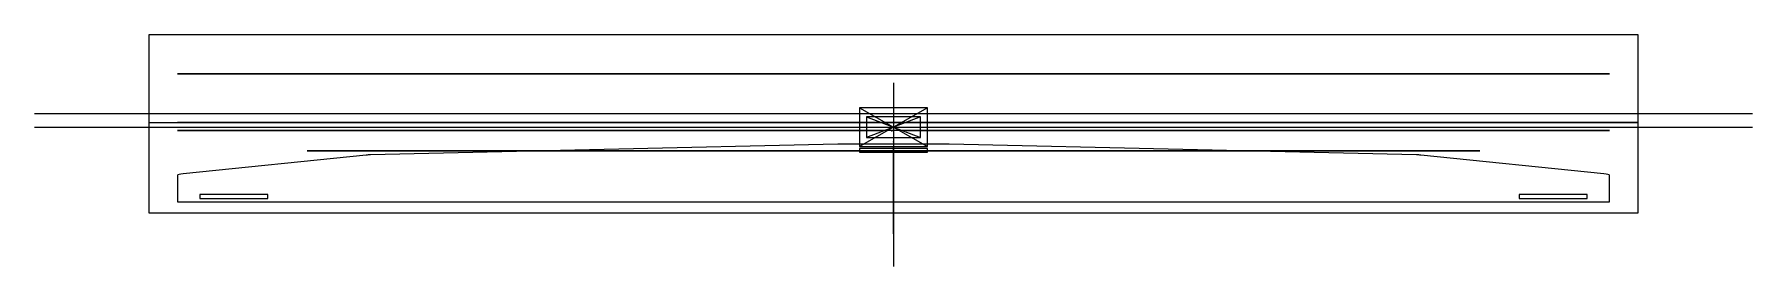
# Model space of a CAD drawing. Header units: millimetres. Extents: x -152 to 152, y -25 to 16.
import ezdxf

# ---------------------------------------------------------------- set-up
doc = ezdxf.new("R2010")
doc.units = ezdxf.units.MM
doc.header["$MEASUREMENT"] = 0
for name, color, linetype in [('carot42 v2#1_bottom_rubber', 7, 'Continuous'), ('carot42 v2#1_gasket', 7, 'Continuous'), ('carot42 v2#1_kicad_edge', 7, 'Continuous'), ('carot42 v2#1_pcb_bottom_case', 7, 'Continuous'), ('carot42 v2#1_screw_bottom', 7, 'Continuous'), ('carot42 v2#1_screw_pcb', 7, 'Continuous'), ('carot42 v2#1_screw_top', 7, 'Continuous'), ('carot42 v2#1_Sketch31', 7, 'Continuous'), ('carot42 v2#1_top_case', 7, 'Continuous'), ('carot42 v2#1_usb', 7, 'Continuous')]:
    doc.layers.add(name, color=color, linetype=linetype)

msp = doc.modelspace()

# ---------------------------------------------------------------- linework, layer by layer
at = {"layer": 'carot42 v2#1_bottom_rubber'}
for p, q in [((0, -2.84, 55), (0, -25.44, -73.2)), ((-93.1, -5.74, 38.57), (-125.39, -9.03, 19.91)), ((-9.84, -3.82, 49.45), (-92.35, -5.69, 38.82)), ((0, -3.81, 49.47), (-9.58, -3.81, 49.47)), ((6, -4.54, 45.36), (-6, -4.54, 45.36)), ((-6, -4.54, 45.36), (-6, -5.23, 41.42)), ((-6, -5.23, 41.42), (6, -5.23, 41.42)), ((9.58, -3.81, 49.47), (0, -3.81, 49.47)), ((0, -19.66, -40.41), (0, -4.3, 46.72)), ((6, -5.23, 41.42), (6, -4.54, 45.36)), ((92.35, -5.69, 38.82), (9.84, -3.82, 49.45)), ((125.39, -9.03, 19.91), (93.1, -5.74, 38.57)), ((-126.39, -9.33, 18.18), (-126.39, -14, -8.29)), ((126.39, -14, -8.29), (126.39, -9.33, 18.18)), ((-126.39, -14, -8.29), (126.39, -14, -8.29)), ((-110.43, -12.68, -0.81), (-122.43, -12.68, -0.81)), ((-122.43, -12.68, -0.81), (-122.43, -13.38, -4.75)), ((-122.43, -13.38, -4.75), (-110.43, -13.38, -4.75)), ((-110.43, -13.38, -4.75), (-110.43, -12.68, -0.81)), ((122.43, -12.68, -0.81), (110.43, -12.68, -0.81)), ((110.43, -12.68, -0.81), (110.43, -13.38, -4.75)), ((110.43, -13.38, -4.75), (122.43, -13.38, -4.75)), ((122.43, -13.38, -4.75), (122.43, -12.68, -0.81))]:
    msp.add_line(p, q, dxfattribs=at)
at = {"layer": 'carot42 v2#1_bottom_rubber', "extrusion": (0, -0.984808, 0.173648)}
for centre, start_param, end_param in [((-92.1, -6.04, 36.84), 0.130106, 0.530521), ((-9.58, -4.17, 47.47), 0, 0.130106), ((9.58, -4.17, 47.47), 6.153079, 6.283185), ((92.1, -6.04, 36.84), 5.752664, 6.153079), ((-124.39, -9.33, 18.18), 0.530521, 1.570796), ((124.39, -9.33, 18.18), 4.712389, 5.752664)]:
    msp.add_ellipse(centre, major_axis=(0, 0.35, 2), ratio=0.984808, start_param=start_param, end_param=end_param, dxfattribs=at)
at = {"layer": 'carot42 v2#1_bottom_rubber'}
msp.add_point((0, -12.16, 2.14), dxfattribs=at)
at = {"layer": 'carot42 v2#1_gasket'}
for p, q in [((-126.39, 0, 19.33), (-92.75, 0, 38.77)), ((-126.39, 0, -44.82), (-126.39, 0, 19.33)), ((-126.39, 0, -44.82), (-126.39, 0, -41.82)), ((-90.36, 0, 19.33), (-126.39, 0, 19.33)), ((-85.44, 0, -41.82), (-126.39, 0, -41.82)), ((-85.23, 0, -44.82), (-126.39, 0, -44.82)), ((-85.23, 0, -44.82), (-126.39, 0, -44.82)), ((-126.39, 0, -41.82), (-126.39, 0, 19.33)), ((-112.36, 0, 19.33), (-90.36, 0, 19.33)), ((-112.36, 0, 22.33), (-90.36, 0, 22.33)), ((-112.36, 0, 25.33), (-112.36, 0, 19.33)), ((-90.36, 0, 25.33), (-112.36, 0, 25.33)), ((-101.36, 0, 22.33), (-107.86, 0, 22.33)), ((-103.5, 0, -28.2), (-103.5, 0, 13.8)), ((-17.5, 0, -28.2), (-103.5, 0, -28.2)), ((-103.5, 0, 13.8), (-17.5, 0, 13.8)), ((-101.36, 0, 22.33), (-94.86, 0, 22.33)), ((-101.36, 0, 19.33), (-101.36, 0, 25.33)), ((-92.75, 0, 38.77), (-9.71, 0, 49.47)), ((-92.64, 0, -41.82), (-92.64, 0, -38.29)), ((-92.44, 0, -41.82), (-92.44, 0, -37.86)), ((-91.24, 0, -41.82), (-91.24, 0, -37.81)), ((-70.69, 0, 38.25), (-90.36, 0, 36.77)), ((-90.36, 0, 19.33), (-90.36, 0, 36.77)), ((-90.36, 0, 19.33), (-90.36, 0, 25.33)), ((-88.94, 0, -41.82), (-88.94, 0, -43.42)), ((-86.64, 0, -41.82), (-86.64, 0, -37.87)), ((-85.07, 0, -41.77), (-85.62, 0, -37.89)), ((-85.44, 0, -41.82), (-85.44, 0, -38.62)), ((-10, 0, -31.1), (-85.44, 0, -41.82)), ((85.23, 0, -44.82), (-85.23, 0, -44.82)), ((-70.69, 0, 38.25), (-9.37, 0, 46.97)), ((-48.61, 0, -36.59), (-68.41, 0, -39.4)), ((-68.41, 0, -39.4), (-67.57, 0, -45.34)), ((-67.57, 0, -45.34), (-47.77, 0, -42.53)), ((-48.61, 0, -36.59), (-10, 0, -31.1)), ((-47.53, 0, -44.21), (-48.61, 0, -36.59)), ((-47.77, 0, -42.53), (-48.61, 0, -36.59)), ((-48.61, 0, -36.59), (-8.91, 0, -38.72)), ((-8.91, 0, -38.72), (-47.53, 0, -44.21)), ((-47.53, 0, -44.21), (-10, 0, -31.1)), ((-28.76, 0, -37.65), (-42.13, 0, -39.55)), ((-41.59, 0, -36.25), (-41.68, 0, -35.6)), ((-15.94, 0, -39.06), (-41.59, 0, -36.25)), ((-16.84, 0, -32.73), (-41.59, 0, -36.25)), ((-41.59, 0, -36.25), (-40.69, 0, -42.58)), ((-40.69, 0, -42.58), (-16.84, 0, -32.73)), ((-40.69, 0, -42.58), (-15.94, 0, -39.06)), ((-28.76, 0, -37.65), (-35.2, 0, -38.57)), ((-28.76, 0, -37.65), (-15.4, 0, -35.75)), ((-28.76, 0, -37.65), (-22.33, 0, -36.74)), ((-17.5, 0, 13.8), (-17.5, 0, -28.2)), ((-17.5, 0, -28.2), (17.5, 0, -28.2)), ((17.5, 0, 4.4), (-17.5, 0, 4.4)), ((-16.84, 0, -32.73), (-16.93, 0, -32.08)), ((-15.94, 0, -39.06), (-16.84, 0, -32.73)), ((0, 0, -30.6), (-10.03, 0, -30.6)), ((-10, 0, -31.1), (-8.91, 0, -38.72)), ((0, 0, -31.1), (-10, 0, -31.1)), ((-9.71, 0, 49.47), (0, 0, 49.47)), ((-9.37, 0, 46.97), (0, 0, 46.97)), ((-3.85, 0, -2.6), (3.85, 0, -2.6)), ((-3.85, 0, -2.6), (3.85, 0, 34.4)), ((3.85, 0, -2.6), (-3.85, 0, 34.4)), ((3.85, 0, 34.4), (-3.85, 0, 34.4)), ((-3.85, 0, 34.4), (-3.85, 0, -2.6)), ((-3.7, 0, 43.54), (-3.7, 0, 46.97)), ((-3.5, 0, 45.97), (-3.5, 0, 46.97)), ((-3.2, 0, 4.4), (3.2, 0, 4.4)), ((3.2, 0, 27.4), (-3.2, 0, 27.4)), ((-3.2, 0, 27.4), (-3.2, 0, 4.4)), ((3.2, 0, 4.4), (-3.2, 0, 27.4)), ((3.2, 0, 27.4), (-3.2, 0, 4.4)), ((-2.3, 0, 46.97), (-2.3, 0, 45.18)), ((0, 0, -43), (0, 0, 46.84)), ((9.37, 0, 46.97), (0, 0, 46.97)), ((0, 0, 55.38), (0, 0, -76.81)), ((0, 0, -31.1), (10, 0, -31.1)), ((0, 0, 46.97), (0, 0, 48.57)), ((0, 0, 49.47), (9.71, 0, 49.47)), ((0, 0, 15.9), (0, 0, 22.4)), ((0, 0, 15.9), (0, 0, 9.4)), ((0, 0, 15.9), (0, 0, 2.4)), ((0, 0, 15.9), (0, 0, 29.4)), ((2.3, 0, 46.97), (2.3, 0, 45.18)), ((3.2, 0, 4.4), (3.2, 0, 27.4)), ((3.5, 0, 45.97), (3.5, 0, 46.97)), ((3.7, 0, 43.68), (3.7, 0, 46.97)), ((3.85, 0, -2.6), (3.85, 0, 34.4)), ((10, 0, -31.1), (8.91, 0, -38.72)), ((8.91, 0, -38.72), (47.53, 0, -44.21)), ((8.91, 0, -38.72), (48.61, 0, -36.59)), ((70.69, 0, 38.25), (9.37, 0, 46.97)), ((9.71, 0, 49.47), (92.75, 0, 38.77)), ((48.61, 0, -36.59), (10, 0, -31.1)), ((10, 0, -31.1), (85.41, 0, -41.82)), ((10, 0, -31.1), (47.53, 0, -44.21)), ((28.76, 0, -37.65), (15.4, 0, -35.75)), ((15.94, 0, -39.06), (41.59, 0, -36.25)), ((15.94, 0, -39.06), (40.69, 0, -42.58)), ((16.84, 0, -32.73), (15.94, 0, -39.06)), ((41.59, 0, -36.25), (16.84, 0, -32.73)), ((40.69, 0, -42.58), (16.84, 0, -32.73)), ((16.84, 0, -32.73), (16.93, 0, -32.08)), ((17.5, 0, 13.8), (17.5, 0, -28.2)), ((17.5, 0, -28.2), (103.5, 0, -28.2)), ((103.5, 0, 13.8), (17.5, 0, 13.8)), ((28.76, 0, -37.65), (22.33, 0, -36.74)), ((28.76, 0, -37.65), (42.13, 0, -39.56)), ((28.76, 0, -37.65), (35.2, 0, -38.57)), ((40.69, 0, -42.58), (41.59, 0, -36.25)), ((41.59, 0, -36.25), (41.68, 0, -35.6)), ((47.53, 0, -44.21), (48.61, 0, -36.59)), ((47.77, 0, -42.53), (67.57, 0, -45.35)), ((48.61, 0, -36.59), (47.77, 0, -42.53)), ((68.41, 0, -39.41), (48.61, 0, -36.59)), ((67.57, 0, -45.35), (68.41, 0, -39.41)), ((90.36, 0, 36.77), (70.69, 0, 38.25)), ((85.04, 0, -41.77), (85.5, 0, -38.54)), ((126.39, 0, -44.82), (85.23, 0, -44.82)), ((85.41, 0, -41.82), (126.46, 0, -41.82)), ((85.41, 0, -39.27), (85.41, 0, -41.82)), ((86.61, 0, -40.82), (86.61, 0, -41.82)), ((88.91, 0, -40.82), (126.39, 0, -40.82)), ((88.92, 0, -41.82), (88.92, 0, -43.42)), ((90.36, 0, 36.77), (90.36, 0, 19.33)), ((126.39, 0, 19.33), (90.36, 0, 19.33)), ((90.36, 0, 25.33), (90.36, 0, 19.33)), ((90.36, 0, 22.33), (112.36, 0, 22.33)), ((90.36, 0, 19.33), (112.36, 0, 19.33)), ((112.36, 0, 25.33), (90.36, 0, 25.33)), ((91.21, 0, -41.82), (91.21, 0, -40.82)), ((92.41, 0, -41.82), (92.41, 0, -39.48)), ((92.61, 0, -41.82), (92.61, 0, -39.2)), ((92.75, 0, 38.77), (126.39, 0, 19.33)), ((101.36, 0, 22.33), (94.86, 0, 22.33)), ((101.36, 0, 19.33), (101.36, 0, 25.33)), ((101.36, 0, 22.33), (107.86, 0, 22.33)), ((103.5, 0, -28.2), (103.5, 0, 13.8)), ((112.36, 0, 19.33), (112.36, 0, 25.33)), ((116.3, 0, -44.18), (116.3, 0, 21.62)), ((126.39, 0, 19.33), (126.39, 0, -44.82))]:
    msp.add_line(p, q, dxfattribs=at)
at = {"layer": 'carot42 v2#1_gasket', "extrusion": (0, 1, 0)}
for centre, radius in [((116.3, 21.62), 2.2), ((116.3, -44.18), 2.2), ((116.3, -44.18), 1.2), ((116.3, 21.62), 1.2), ((88.94, -40.82), 3.7), ((88.94, -40.82), 3.5), ((88.94, -40.82), 2.3), ((88.94, -40.82), 1), ((0, 45.97), 3.7), ((0, 45.97), 3.5), ((0, 45.97), 2.3), ((0, 45.97), 1), ((-88.91, -40.82), 3.7), ((-88.91, -40.82), 3.5), ((-88.91, -40.82), 2.3), ((-88.91, -40.82), 1), ((-116.3, 21.62), 2.2), ((-116.3, -44.18), 2.2), ((-116.3, 21.62), 1.2), ((-116.3, -44.18), 1.2)]:
    msp.add_circle(centre, radius, dxfattribs=at)
for centre, start, end in [((88.94, -38.8), 220.8657, 319.1343), ((0, 43.94), 40.8657, 139.1343), ((-88.91, -38.8), 220.8643, 319.1326)]:
    msp.add_arc(centre, 4.63, start, end, dxfattribs=at)
at = {"layer": 'carot42 v2#1_gasket'}
for p in [(-107.86, 0, 22.33), (-101.36, 0, 22.33), (-94.86, 0, 22.33), (-28.76, 0, -37.65), (-28.76, 0, -37.65), (0, 0), (0, 0, 15.9), (0, 0, 15.9), (28.76, 0, -37.65), (28.76, 0, -37.65), (28.76, 0, -37.65), (85.56, 0, -41.82), (92.48, 0, -41.82), (101.36, 0, 22.33)]:
    msp.add_point(p, dxfattribs=at)
at = {"layer": 'carot42 v2#1_kicad_edge'}
for p, q in [((-85.48, 0, -41.32), (-126.39, 0, -41.32)), ((-88.29, 0, -19.27), (-126.39, 0, -19.27)), ((-88.29, 0, 18.83), (-126.39, 0, 18.83)), ((-126.39, 0, -38.32), (-88.29, 0, -38.32)), ((-126.39, 0, -41.32), (-126.39, 0, 18.85)), ((-126.39, 0, -0.22), (-88.29, 0, -0.22)), ((-88.29, 0, -9.74), (-126.39, 0, -9.74)), ((-88.29, 0, 9.31), (-126.39, 0, 9.31)), ((-126.39, 0, -38.32), (-107.34, 0, -38.32)), ((-88.29, 0, -28.79), (-126.39, 0, -28.79)), ((-116.87, 0, -38.32), (-116.87, 0, 18.83)), ((-112.36, 0, 25.33), (-112.36, 0, 19.33)), ((-112.36, 0, 25.33), (-92.36, 0, 25.33)), ((-112.36, 0, 25.33), (-112.36, 0, 18.83)), ((-107.34, 0, -38.32), (-107.34, 0, 18.83)), ((-107.34, 0, -38.32), (-88.29, 0, -38.32)), ((-97.82, 0, -38.32), (-97.82, 0, 18.83)), ((-92.36, 0, 25.33), (-92.36, 0, 18.83)), ((-70.63, 0, 37.72), (-89.62, 0, 36.26)), ((-89.62, 0, 36.26), (-88.17, 0, 17.26)), ((-88.9, 0, 26.76), (-69.9, 0, 28.22)), ((-69.43, 0, -0.54), (-88.42, 0, -2)), ((-88.42, 0, 17.24), (-86.97, 0, -1.75)), ((-88.42, 0, -2), (-86.97, 0, -20.99)), ((-88.29, 0, -38.32), (-88.29, 0, -19.27)), ((-88.29, 0, -21.24), (-86.83, 0, -40.23)), ((-88.29, 0, -19.27), (-88.29, 0, -0.22)), ((-88.29, 0, -0.22), (-88.29, 0, 18.83)), ((-69.3, 0, -19.78), (-88.29, 0, -21.24)), ((-88.17, 0, 17.26), (-69.17, 0, 18.72)), ((-68.7, 0, -10.04), (-87.7, 0, -11.49)), ((-87.7, 0, 7.75), (-68.7, 0, 9.2)), ((-68.57, 0, -29.28), (-87.56, 0, -30.74)), ((-86.97, 0, -20.99), (-67.97, 0, -19.53)), ((-86.97, 0, -1.75), (-67.97, 0, -0.29)), ((-86.83, 0, -40.23), (-67.84, 0, -38.78)), ((-10.03, 0, -30.6), (-85.48, 0, -41.32)), ((-80.13, 0, 36.99), (-78.67, 0, 17.99)), ((-77.47, 0, -20.26), (-78.93, 0, -1.27)), ((-77.47, 0, -1.02), (-78.93, 0, 17.97)), ((-77.34, 0, -39.5), (-78.79, 0, -20.51)), ((-67.95, 0, 18.89), (-70.63, 0, 37.75)), ((-69.17, 0, 18.72), (-70.63, 0, 37.72)), ((-9.34, 0, 46.47), (-70.63, 0, 37.75)), ((-70.63, 0, 37.75), (-67.95, 0, 18.89)), ((-14.05, 0, 45.8), (-70.63, 0, 37.75)), ((-70.52, 0, -19.92), (-67.84, 0, -38.78)), ((-13.94, 0, -11.87), (-70.52, 0, -19.92)), ((-67.97, 0, -19.53), (-69.43, 0, -0.54)), ((-67.97, 0, -0.29), (-69.43, 0, 18.7)), ((-69.43, 0, -0.56), (-66.75, 0, -19.42)), ((-12.85, 0, 7.49), (-69.43, 0, -0.56)), ((-12.85, 0, 26.73), (-69.43, 0, 18.68)), ((-12.85, 0, 7.49), (-69.43, 0, -0.56)), ((-69.43, 0, -0.56), (-66.75, 0, -19.42)), ((-69.43, 0, 18.68), (-66.75, 0, -0.18)), ((-12.72, 0, -11.74), (-69.3, 0, -19.78)), ((-67.84, 0, -38.78), (-69.3, 0, -19.78)), ((-69.3, 0, -19.78), (-66.61, 0, -38.64)), ((-69.29, 0, 28.32), (-8, 0, 37.04)), ((-69.29, 0, 28.32), (-57.51, 0, 30)), ((-67.57, 0, -45.34), (-68.48, 0, -38.91)), ((-68.41, 0, -39.4), (-67.57, 0, -45.34)), ((-68.09, 0, 9.25), (-11.51, 0, 17.3)), ((-68.09, 0, -9.99), (-11.51, 0, -1.94)), ((-67.96, 0, -29.21), (-58.53, 0, -27.87)), ((-11.37, 0, -21.17), (-67.96, 0, -29.21)), ((-67.95, 0, 18.89), (-58.52, 0, 20.23)), ((-67.95, 0, 18.89), (-11.37, 0, 26.94)), ((-67.84, 0, -38.78), (-11.26, 0, -30.73)), ((-67.84, 0, -38.78), (-58.41, 0, -37.44)), ((-67.57, 0, -45.34), (-47.77, 0, -42.53)), ((-66.75, 0, -0.18), (-10.17, 0, 7.87)), ((-66.75, 0, -19.42), (-10.17, 0, -11.37)), ((-66.75, 0, -0.18), (-10.17, 0, 7.87)), ((-66.75, 0, -19.42), (-10.17, 0, -11.37)), ((-66.75, 0, -0.18), (-57.32, 0, 1.16)), ((-66.75, 0, -19.42), (-57.32, 0, -18.08)), ((-66.61, 0, -38.64), (-10.03, 0, -30.6)), ((-57.32, 0, -18.08), (-60, 0, 0.78)), ((-57.32, 0, 1.16), (-60, 0, 20.02)), ((-58.53, 0, -27.87), (-39.67, 0, -25.19)), ((-57.19, 0, -37.26), (-58.53, 0, -27.87)), ((-58.52, 0, 20.23), (-39.66, 0, 22.91)), ((-58.41, 0, -37.44), (-39.55, 0, -34.75)), ((-57.51, 0, 30), (-56.17, 0, 20.57)), ((-57.32, 0, -18.08), (-38.46, 0, -15.4)), ((-57.32, 0, 1.16), (-38.46, 0, 3.84)), ((-47.77, 0, -42.53), (-48.68, 0, -36.09)), ((-47.77, 0, -42.53), (-48.61, 0, -36.59)), ((-38.46, 0, -15.4), (-41.14, 0, 3.46)), ((-38.46, 0, 3.84), (-41.14, 0, 22.71)), ((-38.33, 0, -34.58), (-39.67, 0, -25.19)), ((-39.67, 0, -25.19), (-20.81, 0, -22.51)), ((-8, 0, 37.04), (-26.86, 0, 34.36)), ((-26.86, 0, 34.36), (-25.52, 0, 24.93)), ((-19.6, 0, 6.53), (-22.28, 0, 25.39)), ((-19.6, 0, -12.72), (-22.28, 0, 6.15)), ((-19.47, 0, -31.9), (-20.81, 0, -22.51)), ((-11.26, 0, -30.73), (-20.69, 0, -32.07)), ((-10.17, 0, 7.87), (-19.6, 0, 6.53)), ((-10.17, 0, -11.37), (-19.6, 0, -12.72)), ((-10.17, 0, -11.37), (-12.85, 0, 7.49)), ((-10.17, 0, -11.37), (-12.85, 0, 7.49)), ((-10.17, 0, 7.87), (-12.85, 0, 26.73)), ((-10.03, 0, -30.6), (-12.72, 0, -11.74)), ((-10.03, 0, -30.6), (10.03, 0, -30.6)), ((-9.34, 0, 46.47), (9.34, 0, 46.47)), ((-6.66, 0, 27.61), (-9.34, 0, 46.47)), ((0, 0, 55.38), (0, 0, -76.81)), ((9.34, 0, 46.47), (6.66, 0, 27.61)), ((6.66, 0, 27.61), (67.95, 0, 18.89)), ((8, 0, 37.04), (26.86, 0, 34.36)), ((8, 0, 37.04), (69.29, 0, 28.32)), ((70.63, 0, 37.75), (9.34, 0, 46.47)), ((70.63, 0, 37.75), (9.34, 0, 46.47)), ((12.72, 0, -11.74), (10.03, 0, -30.6)), ((10.03, 0, -30.6), (66.61, 0, -38.64)), ((10.03, 0, -30.6), (85.48, 0, -41.32)), ((10.03, 0, -30.6), (66.61, 0, -38.64)), ((10.03, 0, -30.6), (19.46, 0, -31.94)), ((10.17, 0, -11.37), (66.75, 0, -19.42)), ((12.85, 0, 7.49), (10.17, 0, -11.37)), ((10.17, 0, 7.87), (66.75, 0, -0.18)), ((12.85, 0, 26.73), (10.17, 0, 7.87)), ((10.17, 0, 7.87), (66.75, 0, -0.18)), ((10.17, 0, 7.87), (19.6, 0, 6.53)), ((12.85, 0, 26.73), (10.17, 0, 7.87)), ((12.85, 0, 7.49), (10.17, 0, -11.37)), ((10.17, 0, -11.37), (19.6, 0, -12.72)), ((10.17, 0, -11.37), (66.75, 0, -19.42)), ((11.37, 0, -21.17), (67.96, 0, -29.21)), ((11.37, 0, 26.94), (20.8, 0, 25.6)), ((11.37, 0, 26.94), (67.95, 0, 18.89)), ((11.51, 0, -1.94), (68.09, 0, -9.99)), ((11.51, 0, 17.3), (68.09, 0, 9.25)), ((11.51, 0, 17.3), (68.09, 0, 9.25)), ((11.51, 0, -1.94), (68.09, 0, -9.99)), ((69.3, 0, -19.78), (12.72, 0, -11.74)), ((69.3, 0, -19.78), (12.72, 0, -11.74)), ((69.43, 0, -0.56), (12.85, 0, 7.49)), ((69.43, 0, 18.68), (12.85, 0, 26.73)), ((69.43, 0, -0.56), (12.85, 0, 7.49)), ((69.43, 0, 18.68), (12.85, 0, 26.73)), ((70.63, 0, 37.75), (14.05, 0, 45.8)), ((19.46, 0, -31.94), (38.32, 0, -34.62)), ((19.46, 0, -31.94), (20.81, 0, -22.51)), ((19.6, 0, 6.53), (38.46, 0, 3.84)), ((19.6, 0, -12.72), (22.28, 0, 6.15)), ((19.6, 0, -12.72), (38.46, 0, -15.4)), ((19.6, 0, 6.53), (22.28, 0, 25.39)), ((20.8, 0, 25.6), (39.66, 0, 22.91)), ((39.67, 0, -25.19), (20.81, 0, -22.51)), ((26.86, 0, 34.36), (25.52, 0, 24.93)), ((38.32, 0, -34.62), (39.67, 0, -25.19)), ((38.46, 0, -15.4), (41.14, 0, 3.46)), ((38.46, 0, 3.84), (41.14, 0, 22.71)), ((58.53, 0, -27.87), (39.67, 0, -25.19)), ((48.61, 0, -36.59), (47.77, 0, -42.53)), ((47.77, 0, -42.53), (67.57, 0, -45.35)), ((47.77, 0, -42.53), (48.68, 0, -36.09)), ((57.51, 0, 30), (56.17, 0, 20.57)), ((66.61, 0, -38.64), (57.18, 0, -37.3)), ((57.18, 0, -37.3), (58.53, 0, -27.87)), ((66.75, 0, -19.42), (57.32, 0, -18.08)), ((57.32, 0, 1.16), (60, 0, 20.02)), ((66.75, 0, -0.18), (57.32, 0, 1.16)), ((57.32, 0, -18.08), (60, 0, 0.78)), ((69.29, 0, 28.32), (57.51, 0, 30)), ((67.95, 0, 18.89), (58.52, 0, 20.23)), ((66.61, 0, -38.64), (69.3, 0, -19.78)), ((66.61, 0, -38.64), (69.3, 0, -19.78)), ((66.75, 0, -19.42), (69.43, 0, -0.56)), ((66.75, 0, -0.18), (69.43, 0, 18.68)), ((66.75, 0, -0.18), (69.43, 0, 18.68)), ((66.75, 0, -19.42), (69.43, 0, -0.56)), ((67.57, 0, -45.35), (68.41, 0, -39.41)), ((67.57, 0, -45.35), (68.48, 0, -38.91)), ((69.3, 0, -19.78), (67.84, 0, -38.78)), ((67.84, 0, -38.78), (86.83, 0, -40.23)), ((67.95, 0, 18.89), (70.63, 0, 37.75)), ((67.95, 0, 18.89), (70.63, 0, 37.75)), ((69.43, 0, 18.7), (67.97, 0, -0.29)), ((69.43, 0, -0.54), (67.97, 0, -19.53)), ((67.97, 0, -0.29), (86.97, 0, -1.75)), ((67.97, 0, -19.53), (86.97, 0, -20.99)), ((68.7, 0, -10.04), (87.7, 0, -11.49)), ((68.7, 0, 9.2), (87.7, 0, 7.75)), ((70.63, 0, 37.72), (69.17, 0, 18.72)), ((88.29, 0, -21.24), (69.3, 0, -19.78)), ((88.43, 0, -2), (69.43, 0, -0.54)), ((88.43, 0, 17.24), (69.43, 0, 18.7)), ((88.9, 0, 26.76), (69.9, 0, 28.22)), ((70.63, 0, 37.75), (89.62, 0, 36.26)), ((89.62, 0, 36.26), (70.63, 0, 37.72)), ((77.34, 0, -39.5), (78.79, 0, -20.51)), ((77.47, 0, -1.02), (78.93, 0, 17.97)), ((77.47, 0, -20.26), (78.93, 0, -1.27)), ((78.07, 0, -30.01), (87.56, 0, -30.74)), ((80.13, 0, 37.01), (78.67, 0, 17.99)), ((85.48, 0, -41.32), (126.39, 0, -41.32)), ((86.83, 0, -40.23), (88.29, 0, -21.24)), ((86.97, 0, -1.75), (88.43, 0, 17.24)), ((86.97, 0, -20.99), (88.43, 0, -2)), ((88.17, 0, 17.26), (89.62, 0, 36.26)), ((88.29, 0, 18.83), (126.39, 0, 18.83)), ((88.29, 0, -38.32), (126.39, 0, -38.32)), ((88.29, 0, 18.83), (88.29, 0, -0.22)), ((88.29, 0, -38.32), (107.34, 0, -38.32)), ((126.39, 0, 18.83), (88.29, 0, 18.83)), ((126.39, 0, -0.22), (88.29, 0, -0.22)), ((88.29, 0, -28.79), (126.39, 0, -28.79)), ((88.29, 0, -9.74), (126.39, 0, -9.74)), ((88.29, 0, -0.22), (88.29, 0, -19.27)), ((88.29, 0, -19.27), (88.29, 0, -38.32)), ((126.39, 0, -19.27), (88.29, 0, -19.27)), ((88.29, 0, 9.31), (126.39, 0, 9.31)), ((89.62, 0, 36.26), (89.62, 0, 18.83)), ((92.36, 0, 25.33), (92.36, 0, 18.83)), ((112.36, 0, 25.33), (92.36, 0, 25.33)), ((97.82, 0, -38.32), (97.82, 0, 9.31)), ((107.34, 0, -38.32), (126.39, 0, -38.32)), ((107.34, 0, -38.32), (107.34, 0, 18.83)), ((112.36, 0, 19.33), (112.36, 0, 25.33)), ((112.36, 0, 25.33), (112.36, 0, 18.83)), ((116.87, 0, -38.32), (116.87, 0, 9.31)), ((126.39, 0, -46.32), (126.39, 0, 19.33))]:
    msp.add_line(p, q, dxfattribs=at)
at = {"layer": 'carot42 v2#1_kicad_edge', "extrusion": (0, 1, 0)}
for centre in [(88.94, -40.82), (0, 45.97), (-88.91, -40.82)]:
    msp.add_circle(centre, 2.3, dxfattribs=at)
at = {"layer": 'carot42 v2#1_kicad_edge'}
for p in [(-116.87, 0, -28.79), (-116.87, 0, 9.31), (-116.87, 0, -9.74), (-97.82, 0, 9.31), (-97.82, 0, -9.74), (-97.82, 0, -28.79), (-78.2, 0, 8.48), (-78.2, 0, -10.77), (-78.07, 0, -30.01), (-58.66, 0, -8.65), (-58.66, 0, 10.59), (-58.53, 0, -27.87), (-57.51, 0, 30), (-39.8, 0, 13.27), (-39.8, 0, -5.97), (-39.67, 0, -25.19), (-26.86, 0, 34.36), (-20.94, 0, -3.28), (-20.94, 0, 15.96), (-20.81, 0, -22.51), (0, 0), (20.81, 0, -22.51), (20.94, 0, 15.96), (20.94, 0, -3.28), (26.86, 0, 34.36), (39.67, 0, -25.19), (39.8, 0, 13.27), (39.8, 0, -5.97), (57.51, 0, 30), (58.53, 0, -27.87), (58.66, 0, 10.59), (58.66, 0, -8.65), (78.07, 0, -30.01), (78.2, 0, 8.48), (78.2, 0, -10.77), (97.82, 0, 9.31), (97.82, 0, -28.79), (97.82, 0, -9.74), (116.87, 0, -28.79), (116.87, 0, 9.31), (116.87, 0, -9.74)]:
    msp.add_point(p, dxfattribs=at)
at = {"layer": 'carot42 v2#1_pcb_bottom_case'}
for p, q in [((-126.39, 0, -44.82), (-126.39, 0, 19.33)), ((-126.39, 0, -19.27), (-88.29, 0, -19.27)), ((-126.39, 0, -19.27), (-126.39, 0, -38.32)), ((-85.48, 0, -41.32), (-126.39, 0, -41.32)), ((-126.39, 0, 18.83), (-126.39, 0, -0.22)), ((-126.39, 0, -41.32), (-126.39, 0, 18.85)), ((-126.39, 0, -38.32), (-88.29, 0, -38.32)), ((-85.44, 0, -41.82), (-126.39, 0, -41.82)), ((-126.39, 0, -0.22), (-126.39, 0, -19.27)), ((-126.39, 0, 19.33), (-92.75, 0, 38.77)), ((-126.39, 0, -0.22), (-88.29, 0, -0.22)), ((-88.29, 0, -0.22), (-126.39, 0, -0.22)), ((-88.29, 0, 18.83), (-126.39, 0, 18.83)), ((-88.29, 0, -19.27), (-126.39, 0, -19.27)), ((-90.36, 0, 19.33), (-126.39, 0, 19.33)), ((-85.23, 0, -44.82), (-126.39, 0, -44.82)), ((-92.75, 0, 38.77), (-9.71, 0, 49.47)), ((-70.69, 0, 38.25), (-90.36, 0, 36.77)), ((-90.36, 0, 19.33), (-90.36, 0, 36.77)), ((-70.63, 0, 37.72), (-89.62, 0, 36.26)), ((-89.62, 0, 36.26), (-88.17, 0, 17.26)), ((-88.42, 0, -2), (-86.97, 0, -20.99)), ((-69.43, 0, -0.54), (-88.42, 0, -2)), ((-88.42, 0, 17.24), (-86.97, 0, -1.75)), ((-69.43, 0, 18.7), (-88.42, 0, 17.24)), ((-88.29, 0, -21.24), (-86.83, 0, -40.23)), ((-88.29, 0, -0.22), (-88.29, 0, 18.83)), ((-69.3, 0, -19.78), (-88.29, 0, -21.24)), ((-88.29, 0, -19.27), (-88.29, 0, -0.22)), ((-88.29, 0, 16), (-88.29, 0, -41.32)), ((-88.29, 0, -38.32), (-88.29, 0, -19.27)), ((-85.48, 0, -41.32), (-88.29, 0, -38.32)), ((-88.17, 0, 17.26), (-69.17, 0, 18.72)), ((-88.17, 0, 17.26), (-69.17, 0, 18.72)), ((-86.97, 0, -20.99), (-67.97, 0, -19.53)), ((-86.97, 0, -1.75), (-67.97, 0, -0.29)), ((-86.83, 0, -40.23), (-67.84, 0, -38.78)), ((-10.03, 0, -30.6), (-85.48, 0, -41.32)), ((-10, 0, -31.1), (-85.44, 0, -41.82)), ((-9.79, 0, -34.1), (-85.23, 0, -44.82)), ((-85.23, 0, -44.82), (85.23, 0, -44.82)), ((-70.69, 0, 38.25), (-9.37, 0, 46.97)), ((-70.63, 0, 37.75), (-9.34, 0, 46.47)), ((-67.95, 0, 18.89), (-70.63, 0, 37.75)), ((-69.17, 0, 18.72), (-70.63, 0, 37.72)), ((-9.34, 0, 46.47), (-70.63, 0, 37.75)), ((-66.75, 0, -19.4), (-69.43, 0, -0.54)), ((-67.97, 0, -19.53), (-69.43, 0, -0.54)), ((-67.97, 0, -0.29), (-69.43, 0, 18.7)), ((-69.43, 0, -0.56), (-66.75, 0, -19.42)), ((-12.85, 0, 7.49), (-69.43, 0, -0.56)), ((-69.43, 0, 18.68), (-12.85, 0, 26.73)), ((-69.43, 0, 18.68), (-66.75, 0, -0.18)), ((-67.84, 0, -38.78), (-69.3, 0, -19.78)), ((-69.3, 0, -19.78), (-66.61, 0, -38.64)), ((-12.72, 0, -11.74), (-69.3, 0, -19.78)), ((-6.66, 0, 27.61), (-67.95, 0, 18.89)), ((-66.75, 0, -19.42), (-10.17, 0, -11.37)), ((-66.75, 0, -0.18), (-10.17, 0, 7.87)), ((-66.61, 0, -38.64), (-10.03, 0, -30.6)), ((-10.17, 0, 7.87), (-12.85, 0, 26.73)), ((-10.17, 0, -11.37), (-12.85, 0, 7.49)), ((-10.03, 0, -30.6), (-12.72, 0, -11.74)), ((0, 0, -30.6), (-10.03, 0, -30.6)), ((0, 0, -31.1), (-10, 0, -31.1)), ((0, 0, -34.1), (-9.79, 0, -34.1)), ((-9.71, 0, 49.47), (0, 0, 49.47)), ((-8.46, 0, -37.5), (-9.55, 0, -37.5)), ((-9.37, 0, 46.97), (0, 0, 46.97)), ((-9.34, 0, 46.47), (0, 0, 46.47)), ((-6.66, 0, 27.61), (-9.34, 0, 46.47)), ((0, 0, 46.47), (9.34, 0, 46.47)), ((0, 0, -31.1), (10, 0, -31.1)), ((0, 0, -30.6), (10.03, 0, -30.6)), ((9.37, 0, 46.97), (0, 0, 46.97)), ((0, 0, 55.38), (0, 0, -76.81)), ((0, 0, 49.47), (9.71, 0, 49.47)), ((0, 0, -34.1), (9.79, 0, -34.1)), ((9.34, 0, 46.47), (6.66, 0, 27.61)), ((6.66, 0, 27.61), (67.95, 0, 18.89)), ((70.63, 0, 37.75), (9.34, 0, 46.47)), ((70.63, 0, 37.75), (9.34, 0, 46.47)), ((70.63, 0, 37.75), (9.34, 0, 46.47)), ((70.69, 0, 38.25), (9.37, 0, 46.97)), ((9.71, 0, 49.47), (92.75, 0, 38.77)), ((9.79, 0, -34.1), (85.23, 0, -44.82)), ((10, 0, -31.1), (85.41, 0, -41.82)), ((10.03, 0, -30.6), (85.48, 0, -41.32)), ((10.03, 0, -30.6), (66.61, 0, -38.64)), ((12.72, 0, -11.74), (10.03, 0, -30.6)), ((12.85, 0, 26.73), (10.17, 0, 7.87)), ((10.17, 0, 7.87), (66.75, 0, -0.18)), ((10.17, 0, -11.37), (66.75, 0, -19.42)), ((12.85, 0, 7.49), (10.17, 0, -11.37)), ((69.3, 0, -19.78), (12.72, 0, -11.74)), ((69.43, 0, -0.56), (12.85, 0, 7.49)), ((69.43, 0, 18.68), (12.85, 0, 26.73)), ((66.61, 0, -38.64), (69.3, 0, -19.78)), ((66.75, 0, -19.42), (69.43, 0, -0.56)), ((66.75, 0, -0.18), (69.43, 0, 18.68)), ((69.3, 0, -19.78), (67.84, 0, -38.78)), ((67.84, 0, -38.78), (86.83, 0, -40.23)), ((67.95, 0, 18.89), (70.63, 0, 37.75)), ((67.97, 0, -19.53), (86.97, 0, -20.99)), ((69.43, 0, -0.54), (67.97, 0, -19.53)), ((67.97, 0, -0.29), (86.97, 0, -1.75)), ((69.43, 0, 18.7), (67.97, 0, -0.29)), ((70.63, 0, 37.72), (69.17, 0, 18.72)), ((69.17, 0, 18.72), (88.17, 0, 17.26)), ((88.29, 0, -21.24), (69.3, 0, -19.78)), ((88.43, 0, 17.24), (69.43, 0, 18.7)), ((88.43, 0, -2), (69.43, 0, -0.54)), ((89.62, 0, 36.26), (70.63, 0, 37.72)), ((90.36, 0, 36.77), (70.69, 0, 38.25)), ((85.23, 0, -44.82), (126.39, 0, -44.82)), ((85.41, 0, -41.82), (126.46, 0, -41.82)), ((85.48, 0, -41.32), (126.39, 0, -41.32)), ((88.29, 0, -38.32), (85.48, 0, -41.32)), ((86.83, 0, -40.23), (88.29, 0, -21.24)), ((86.97, 0, -1.75), (88.43, 0, 17.24)), ((86.97, 0, -20.99), (88.43, 0, -2)), ((88.16, 0, -10.4), (88.14, 0, -10.37)), ((88.17, 0, 17.26), (89.62, 0, 36.26)), ((88.29, 0, -38.32), (126.39, 0, -38.32)), ((126.39, 0, -0.22), (88.29, 0, -0.22)), ((88.29, 0, -0.22), (88.29, 0, -19.27)), ((126.39, 0, -19.27), (88.29, 0, -19.27)), ((88.29, 0, -19.27), (88.29, 0, -38.32)), ((88.29, 0, -19.27), (126.39, 0, -19.27)), ((88.29, 0, 18.83), (88.29, 0, -0.22)), ((88.29, 0, -0.22), (126.39, 0, -0.22)), ((126.39, 0, 18.83), (88.29, 0, 18.83)), ((126.39, 0, 19.33), (90.36, 0, 19.33)), ((90.36, 0, 36.77), (90.36, 0, 19.33)), ((126.39, 0, 19.33), (92.75, 0, 38.77)), ((126.39, 0, -19.27), (126.39, 0, -0.22)), ((126.39, 0, -38.32), (126.39, 0, -19.27)), ((126.39, 0, -46.32), (126.39, 0, 19.33)), ((126.39, 0, -0.22), (126.39, 0, 19.33))]:
    msp.add_line(p, q, dxfattribs=at)
msp.add_point((0, 0), dxfattribs=at)
at = {"layer": 'carot42 v2#1_screw_bottom'}
for p, q in [((-126.39, -1.4, 19.33), (-90.36, -1.4, 19.33)), ((-126.39, -1.4, -41.82), (-126.39, -1.4, 19.33)), ((-91.24, -1.4, -41.82), (-126.39, -1.4, -41.82)), ((-103.5, -1.4, -28.2), (-4.75, -1.4, -28.2)), ((-17.5, -1.4, 13.8), (-103.5, -1.4, 13.8)), ((-103.5, -1.4, 13.8), (-103.5, -1.4, -28.2)), ((-91.24, -1.4, -40.82), (-91.24, -1.4, -41.82)), ((-90.36, -1.4, 19.33), (-90.36, -1.4, 36.77)), ((-90.36, -1.4, 36.77), (-70.69, -1.4, 38.25)), ((-85.44, -1.4, -41.82), (-86.64, -1.4, -41.82)), ((-86.64, -1.4, -41.82), (-86.64, -1.4, -40.82)), ((-41.68, -1.4, -35.6), (-85.44, -1.4, -41.82)), ((-70.69, -1.4, 38.25), (-9.37, -1.4, 46.97)), ((-40.69, -1.4, -42.58), (-41.68, -1.4, -35.6)), ((-15.94, -1.4, -39.06), (-40.69, -1.4, -42.58)), ((-17.5, -1.4, 4.4), (-17.5, -1.4, 13.8)), ((17.5, -1.4, 4.4), (-17.5, -1.4, 4.4)), ((-16.93, -1.4, -32.08), (-15.94, -1.4, -39.06)), ((-10, -1.4, -31.1), (-16.93, -1.4, -32.08)), ((-4.75, -1.4, -31.1), (-10, -1.4, -31.1)), ((-9.37, -1.4, 46.97), (-2.3, -1.4, 46.97)), ((-4.75, -1.4, -28.2), (-4.75, -1.4, -31.1)), ((-2.3, -1.4, 46.97), (-2.3, -1.4, 45.97)), ((2.3, -1.4, 46.97), (9.37, -1.4, 46.97)), ((2.3, -1.4, 45.97), (2.3, -1.4, 46.97)), ((4.75, -1.4, -31.1), (4.75, -1.4, -28.2)), ((10, -1.4, -31.1), (4.75, -1.4, -31.1)), ((4.75, -1.4, -28.2), (103.5, -1.4, -28.2)), ((9.37, -1.4, 46.97), (70.69, -1.4, 38.25)), ((16.93, -1.4, -32.08), (10, -1.4, -31.1)), ((40.69, -1.4, -42.58), (15.94, -1.4, -39.06)), ((15.94, -1.4, -39.06), (16.93, -1.4, -32.08)), ((103.5, -1.4, 13.8), (17.5, -1.4, 13.8)), ((17.5, -1.4, 13.8), (17.5, -1.4, 4.4)), ((41.68, -1.4, -35.6), (40.69, -1.4, -42.58)), ((85.41, -1.4, -41.82), (41.68, -1.4, -35.6)), ((70.69, -1.4, 38.25), (90.36, -1.4, 36.77)), ((86.61, -1.4, -41.82), (85.41, -1.4, -41.82)), ((86.61, -1.4, -40.82), (86.61, -1.4, -41.82)), ((90.36, -1.4, 36.77), (90.36, -1.4, 19.33)), ((90.36, -1.4, 19.33), (126.39, -1.4, 19.33)), ((91.21, -1.4, -41.82), (91.21, -1.4, -40.82)), ((126.39, -1.4, -41.82), (91.21, -1.4, -41.82)), ((103.5, -1.4, -28.2), (103.5, -1.4, 13.8)), ((126.39, -1.4, 19.33), (126.39, -1.4, -41.82))]:
    msp.add_line(p, q, dxfattribs=at)
at = {"layer": 'carot42 v2#1_screw_bottom', "extrusion": (0, 1, 0)}
for centre, start, end in [((88.94, -40.82, -1.4), 0, 179.9985), ((0, 45.97, -1.4), 180.0163, 359.9925), ((-88.91, -40.82, -1.4), 359.9984, 179.9984)]:
    msp.add_arc(centre, 2.3, start, end, dxfattribs=at)
at = {"layer": 'carot42 v2#1_screw_bottom'}
for p in [(-35.2, -1.4, -38.57), (-22.33, -1.4, -36.74), (0, -1.4, 9.4), (0, -1.4, 22.4), (0, -1.4), (22.33, -1.4, -36.74), (35.2, -1.4, -38.57)]:
    msp.add_point(p, dxfattribs=at)
at = {"layer": 'carot42 v2#1_screw_pcb'}
for p, q in [((-103.5, -5, -28.2), (-103.5, -5, 13.8)), ((-103.5, -5, 13.8), (-17.5, -5, 13.8)), ((-103.5, -5, -28.2), (-103.5, -5, 13.8)), ((103.5, -5, -28.2), (-103.5, -5, -28.2)), ((-103.5, -5, 13.8), (-17.5, -5, 13.8)), ((-17.5, -5, -28.2), (-103.5, -5, -28.2)), ((103.5, -5, -28.2), (-103.5, -5, -28.2)), ((-103.5, -5, -28.2), (-103.5, -5, 13.8)), ((-103.5, -5, 13.8), (-17.5, -5, 13.8)), ((-17.5, -5, 4.4), (17.5, -5, 4.4)), ((-17.5, -5, 4.4), (17.5, -5, 4.4)), ((-17.5, -5, 4.4), (17.5, -5, 4.4)), ((-17.5, -5, 13.8), (-17.5, -5, 4.4)), ((17.5, -5, -28.2), (-17.5, -5, -28.2)), ((-17.5, -5, -28.2), (-17.5, -5, 4.4)), ((-17.5, -5, 13.8), (-17.5, -5, -28.2)), ((-17.5, -5, 13.8), (-17.5, -5, 4.4)), ((-15.03, -5, -25.55), (15.03, -5, -25.55)), ((-15.03, -5, -1.64), (15.03, -5, -1.64)), ((-15.03, -5, -1.64), (-15.03, -5, -25.55)), ((0, -5, -25.55), (0, -5, 0.39)), ((0, -5, 55.38), (0, -5, -76.81)), ((0, -5, -43), (0, -5, 46.84)), ((15.03, -5, -25.55), (15.03, -5, -1.64)), ((17.5, -5, 4.4), (17.5, -5, 13.8)), ((17.5, -5, 13.8), (103.5, -5, 13.8)), ((17.5, -5, 13.8), (103.5, -5, 13.8)), ((103.5, -5, -28.2), (17.5, -5, -28.2)), ((17.5, -5, 4.4), (17.5, -5, 13.8)), ((17.5, -5, 13.8), (103.5, -5, 13.8)), ((17.5, -5, -28.2), (17.5, -5, 13.8)), ((17.5, -5, 4.4), (17.5, -5, -28.2)), ((103.5, -5, 13.8), (103.5, -5, -28.2)), ((103.5, -5, 13.8), (103.5, -5, -28.2)), ((103.5, -5, 13.8), (103.5, -5, -28.2))]:
    msp.add_line(p, q, dxfattribs=at)
msp.add_point((0, -5), dxfattribs=at)
at = {"layer": 'carot42 v2#1_screw_top'}
for p, q in [((-126.39, 8.6, -38.32), (-126.39, 8.6, -41.82)), ((-86.98, 8.6, -38.32), (-126.39, 8.6, -38.32)), ((-126.39, 8.6, -41.82), (-85.44, 8.6, -41.82)), ((-90.36, 8.6, 19.33), (-126.39, 8.6, 19.33)), ((-126.39, 8.6, 18.83), (-88.29, 8.6, 18.83)), ((-126.39, 8.6, 19.33), (-126.39, 8.6, 18.83)), ((-90.36, 8.6, 36.77), (-90.36, 8.6, 19.33)), ((-70.69, 8.6, 38.25), (-90.36, 8.6, 36.77)), ((-89.62, 8.6, 36.26), (-70.63, 8.6, 37.75)), ((-88.29, 8.6, 18.83), (-89.62, 8.6, 36.26)), ((-86.83, 8.6, -40.23), (-86.98, 8.6, -38.32)), ((-66.61, 8.6, -38.64), (-86.83, 8.6, -40.23)), ((-85.44, 8.6, -41.82), (-48.61, 8.6, -36.59)), ((-9.37, 8.6, 46.97), (-70.69, 8.6, 38.25)), ((-70.63, 8.6, 37.75), (-9.34, 8.6, 46.47)), ((-10.03, 8.6, -30.6), (-66.61, 8.6, -38.64)), ((-48.61, 8.6, -36.59), (-47.53, 8.6, -44.21)), ((-47.53, 8.6, -44.21), (-8.91, 8.6, -38.72)), ((-10.17, 8.6, 7.87), (-12.85, 8.6, 7.49)), ((-12.85, 8.6, 7.49), (-10.17, 8.6, -11.37)), ((-12.85, 8.6, 26.73), (-10.17, 8.6, 7.87)), ((-6.66, 8.6, 27.61), (-12.85, 8.6, 26.73)), ((-10.17, 8.6, -11.37), (-12.72, 8.6, -11.74)), ((-12.72, 8.6, -11.74), (-10.03, 8.6, -30.6)), ((-10, 8.6, -31.1), (0, 8.6, -31.1)), ((-8.91, 8.6, -38.72), (-10, 8.6, -31.1)), ((0, 8.6, 46.97), (-9.37, 8.6, 46.97)), ((-9.34, 8.6, 46.47), (-6.66, 8.6, 27.61)), ((0, 8.6, -31.1), (10, 8.6, -31.1)), ((9.37, 8.6, 46.97), (0, 8.6, 46.97)), ((6.66, 8.6, 27.61), (9.34, 8.6, 46.47)), ((12.85, 8.6, 26.73), (6.66, 8.6, 27.61)), ((10, 8.6, -31.1), (8.91, 8.6, -38.72)), ((8.91, 8.6, -38.72), (47.53, 8.6, -44.21)), ((9.34, 8.6, 46.47), (70.63, 8.6, 37.75)), ((70.69, 8.6, 38.25), (9.37, 8.6, 46.97)), ((10.03, 8.6, -30.6), (12.72, 8.6, -11.74)), ((66.61, 8.6, -38.64), (10.03, 8.6, -30.6)), ((12.72, 8.6, -11.74), (10.17, 8.6, -11.37)), ((10.17, 8.6, 7.87), (12.85, 8.6, 26.73)), ((10.17, 8.6, -11.37), (12.85, 8.6, 7.49)), ((12.85, 8.6, 7.49), (10.17, 8.6, 7.87)), ((47.53, 8.6, -44.21), (48.61, 8.6, -36.59)), ((48.61, 8.6, -36.59), (85.41, 8.6, -41.82)), ((86.83, 8.6, -40.23), (66.61, 8.6, -38.64)), ((70.63, 8.6, 37.75), (89.62, 8.6, 36.26)), ((90.36, 8.6, 36.77), (70.69, 8.6, 38.25)), ((85.41, 8.6, -41.82), (126.39, 8.6, -41.82)), ((86.98, 8.6, -38.32), (86.83, 8.6, -40.23)), ((126.39, 8.6, -38.32), (86.98, 8.6, -38.32)), ((88.29, 8.6, 18.83), (126.39, 8.6, 18.83)), ((89.62, 8.6, 36.26), (88.29, 8.6, 18.83)), ((126.39, 8.6, 19.33), (90.36, 8.6, 19.33)), ((90.36, 8.6, 19.33), (90.36, 8.6, 36.77)), ((126.39, 8.6, 18.83), (126.39, 8.6, 19.33)), ((126.39, 8.6, -41.82), (126.39, 8.6, -38.32))]:
    msp.add_line(p, q, dxfattribs=at)
for p in [(-42.13, 8.6, -39.55), (-15.4, 8.6, -35.75), (0, 8.6, 29.4), (0, 8.6, 2.4), (0, 8.6), (15.4, 8.6, -35.75), (42.13, 8.6, -39.56)]:
    msp.add_point(p, dxfattribs=at)
at = {"layer": 'carot42 v2#1_Sketch31'}
msp.add_point((0, 0), dxfattribs=at)
at = {"layer": 'carot42 v2#1_top_case'}
for p, q in [((-131.39, 0, -46.82), (-131.39, 0, 18.75)), ((-131.39, 0, 18.75), (-93.4, 0, 40.7)), ((-131.39, 0, -46.82), (131.39, 0, -46.82)), ((-85.44, 0, -41.82), (-126.39, 0, -41.82)), ((-126.39, 0, -44.82), (-126.39, 0, 19.33)), ((-85.23, 0, -44.82), (-126.39, 0, -44.82)), ((-126.39, 0, 18.83), (-88.29, 0, 18.83)), ((-126.39, 0, 19.33), (-92.75, 0, 38.77)), ((-88.29, 0, 18.83), (-126.39, 0, 18.83)), ((-126.39, 0, -38.32), (-88.29, 0, -38.32)), ((-93.4, 0, 40.7), (-9.84, 0, 51.47)), ((-92.75, 0, 38.77), (-9.71, 0, 49.47)), ((-89.62, 0, 36.26), (-88.17, 0, 17.26)), ((-70.63, 0, 37.75), (-89.62, 0, 36.26)), ((-88.29, 0, -21.24), (-86.83, 0, -40.23)), ((-88.29, 0, -38.32), (-86.98, 0, -38.32)), ((-86.98, 0, -38.32), (-86.83, 0, -40.23)), ((-86.83, 0, -40.23), (-67.84, 0, -38.78)), ((-86.83, 0, -40.23), (-66.61, 0, -38.64)), ((-10, 0, -31.1), (-85.44, 0, -41.82)), ((-85.23, 0, -44.82), (85.23, 0, -44.82)), ((-9.34, 0, 46.47), (-70.63, 0, 37.75)), ((-6.66, 0, 27.61), (-67.95, 0, 18.89)), ((-66.75, 0, -19.42), (-10.17, 0, -11.37)), ((-66.75, 0, -0.18), (-10.17, 0, 7.87)), ((-66.61, 0, -38.64), (-10.03, 0, -30.6)), ((-9.84, 0, 51.47), (-13.4, 0, 51.47)), ((-13.4, 0, 51.47), (9.84, 0, 51.47)), ((-10.17, 0, 7.87), (-12.85, 0, 26.73)), ((-10.17, 0, -11.37), (-12.85, 0, 7.49)), ((-10.03, 0, -30.6), (-12.72, 0, -11.74)), ((-10.03, 0, -30.6), (10.03, 0, -30.6)), ((0, 0, -31.1), (-10, 0, -31.1)), ((-9.71, 0, 49.47), (0, 0, 49.47)), ((-6.66, 0, 27.61), (-9.34, 0, 46.47)), ((-9.34, 0, 46.47), (9.34, 0, 46.47)), ((0, 0, -31.1), (10, 0, -31.1)), ((0, 0, 49.47), (9.71, 0, 49.47)), ((6.66, 0, 27.61), (67.95, 0, 18.89)), ((9.34, 0, 46.47), (6.66, 0, 27.61)), ((70.63, 0, 37.75), (9.34, 0, 46.47)), ((9.71, 0, 49.47), (92.75, 0, 38.77)), ((9.84, 0, 51.47), (93.4, 0, 40.7)), ((10, 0, -31.1), (85.41, 0, -41.82)), ((12.72, 0, -11.74), (10.03, 0, -30.6)), ((10.03, 0, -30.6), (66.61, 0, -38.64)), ((10.17, 0, 7.87), (66.75, 0, -0.18)), ((12.85, 0, 7.49), (10.17, 0, -11.37)), ((10.17, 0, -11.37), (66.75, 0, -19.42)), ((12.85, 0, 26.73), (10.17, 0, 7.87)), ((86.83, 0, -40.23), (66.61, 0, -38.64)), ((70.63, 0, 37.75), (89.62, 0, 36.26)), ((85.23, 0, -44.82), (126.39, 0, -44.82)), ((85.41, 0, -41.82), (126.46, 0, -41.82)), ((86.98, 0, -38.32), (86.83, 0, -40.23)), ((86.83, 0, -40.23), (88.29, 0, -21.24)), ((88.29, 0, -38.32), (86.98, 0, -38.32)), ((88.17, 0, 17.26), (89.62, 0, 36.26)), ((88.29, 0, -38.32), (126.39, 0, -38.32)), ((126.39, 0, 18.83), (88.29, 0, 18.83)), ((88.29, 0, 18.83), (126.39, 0, 18.83)), ((88.29, 0, 18.83), (88.29, 0, -0.22)), ((89.62, 0, 36.26), (90.36, 0, 36.2)), ((90.36, 0, 36.77), (90.36, 0, 19.33)), ((126.39, 0, 19.33), (90.36, 0, 19.33)), ((90.36, 0, 36.2), (90.36, 0, 35.36)), ((126.39, 0, 19.33), (92.75, 0, 38.77)), ((131.39, 0, 18.75), (93.4, 0, 40.7)), ((126.39, 0, -46.32), (126.39, 0, 19.33)), ((131.39, 0, -46.82), (131.39, 0, 18.75))]:
    msp.add_line(p, q, dxfattribs=at)
for p in [(0, 0), (88.29, 0, 18.83)]:
    msp.add_point(p, dxfattribs=at)
at = {"layer": 'carot42 v2#1_usb'}
for p, q in [((-131.39, -16, -46.82), (-131.39, 15.6, -46.82)), ((-131.39, 15.6, -46.82), (131.39, 15.6, -46.82)), ((131.39, 15.6, -46.82), (131.39, -16, -46.82)), ((0, 7.01, -46.82), (0, -4.21, -46.82)), ((-151.67, 1.6, -46.82), (151.67, 1.6, -46.82)), ((6, 2.6, -46.82), (-6, 2.6, -46.82)), ((6, 2.6, -46.82), (-6, -4.2, -46.82)), ((-6, 2.6, -46.82), (-6, -4.2, -46.82)), ((-6, 2.6, -46.82), (6, -4.2, -46.82)), ((4.75, 1, -46.82), (-4.75, -2.6, -46.82)), ((-4.75, 1, -46.82), (4.75, -2.6, -46.82)), ((-4.75, 1, -46.82), (-4.75, -2.6, -46.82)), ((4.75, 1, -46.82), (-4.75, 1, -46.82)), ((4.75, -2.6, -46.82), (4.75, 1, -46.82)), ((6, -4.2, -46.82), (6, 2.6, -46.82)), ((-151.67, -0.8, -46.82), (151.67, -0.8, -46.82)), ((-4.75, -2.6, -46.82), (4.75, -2.6, -46.82)), ((-6, -4.2, -46.82), (6, -4.2, -46.82)), ((131.39, -16, -46.82), (-131.39, -16, -46.82))]:
    msp.add_line(p, q, dxfattribs=at)
for p in [(0, 0, -46.82), (-0.28, -1.45, -46.82), (0, -0.8, -46.82), (0, -0.8, -46.82), (0, -0.8, -46.82), (0, -3.4, -46.82)]:
    msp.add_point(p, dxfattribs=at)

doc.saveas('drawing.dxf')
